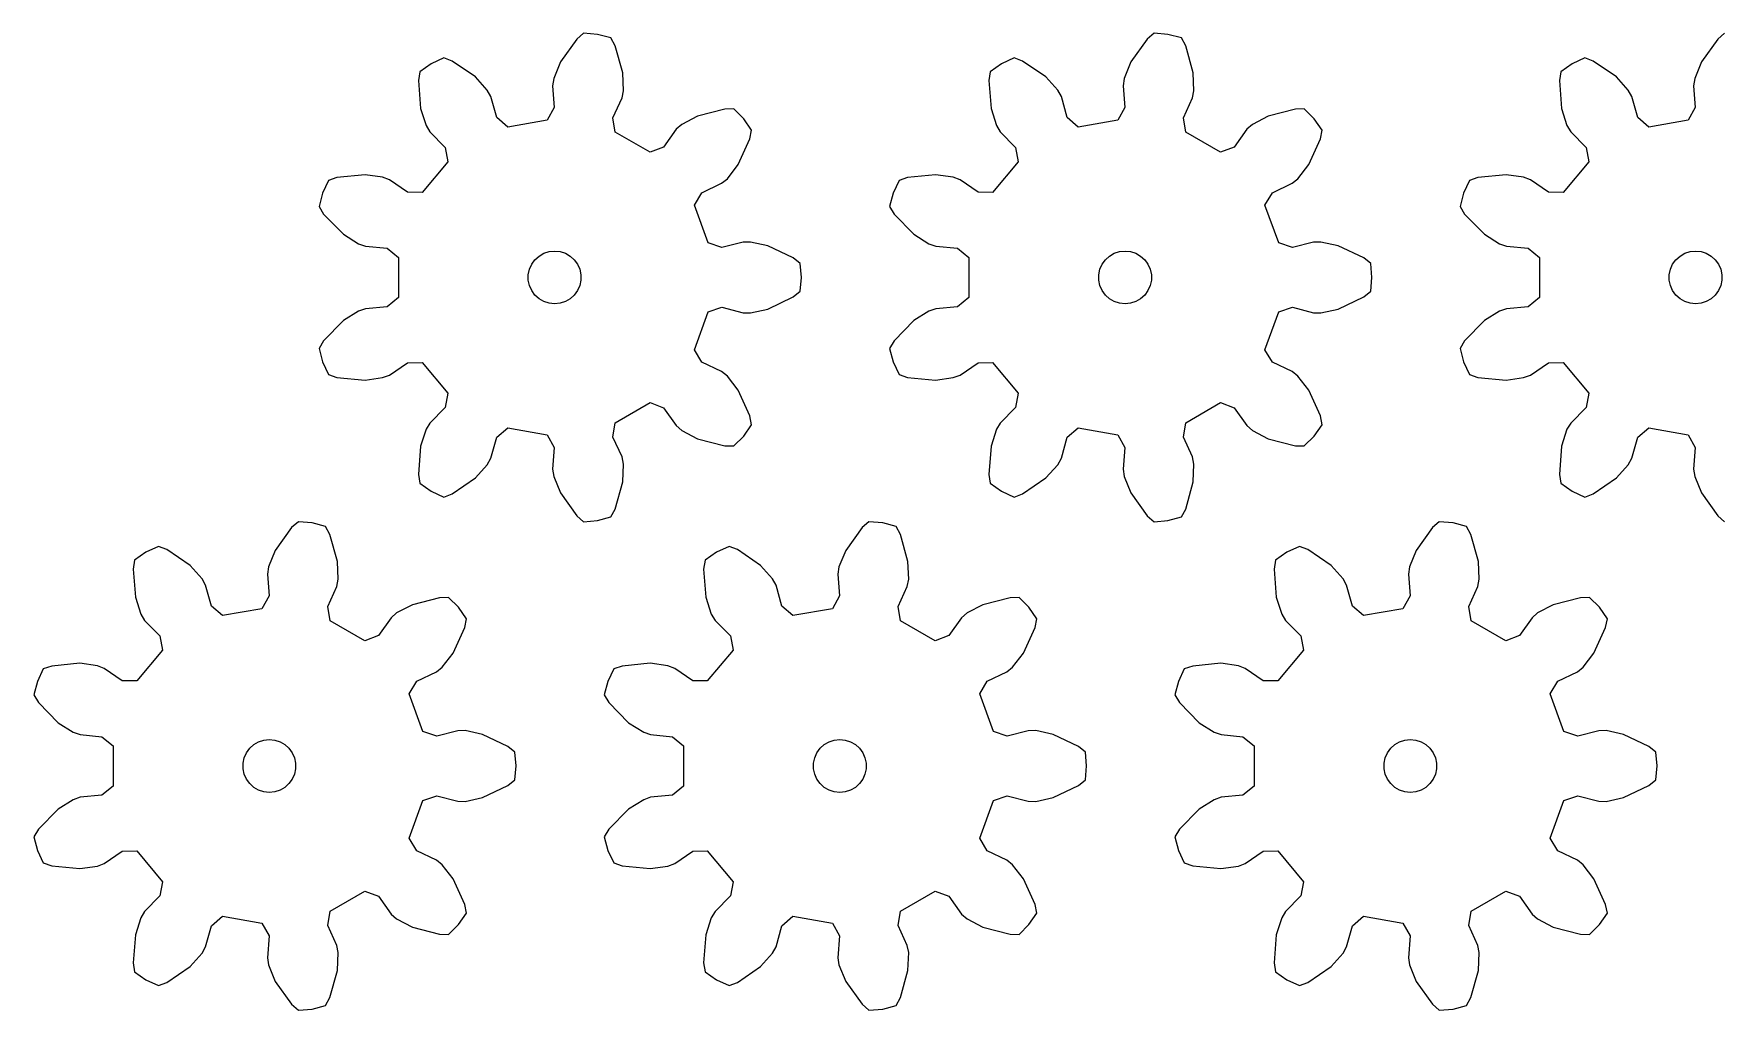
# Model space of a CAD drawing. Extents: x 0 to 189, y 0 to 222.
# Drawn here: x 0 to 95.9, y 0 to 55.4 of the extents above; entities that cross this region are included whole.
import ezdxf

# ---------------------------------------------------------------- set-up
doc = ezdxf.new("R2010")
doc.units = 0

msp = doc.modelspace()

# ---------------------------------------------------------------- linework, layer by layer
for p, q in [((30.813, 55.112), (29.884, 53.812)), ((31.197, 55.447), (30.813, 55.112)), ((31.983, 55.378), (31.197, 55.447)), ((32.745, 55.174), (31.983, 55.378)), ((32.991, 54.728), (32.745, 55.174)), ((33.419, 53.188), (32.991, 54.728)), ((63.184, 55.112), (62.255, 53.812)), ((63.567, 55.447), (63.184, 55.112)), ((64.354, 55.378), (63.567, 55.447)), ((65.116, 55.174), (64.354, 55.378)), ((65.361, 54.728), (65.116, 55.174)), ((65.79, 53.188), (65.361, 54.728)), ((95.555, 55.112), (94.626, 53.812)), ((95.938, 55.447), (95.555, 55.112)), ((22.548, 53.714), (21.901, 53.262)), ((23.263, 54.048), (22.548, 53.714)), ((23.738, 53.864), (23.263, 54.048)), ((25.055, 52.96), (23.738, 53.864)), ((29.884, 53.812), (29.503, 52.878)), ((54.919, 53.714), (54.272, 53.262)), ((55.634, 54.048), (54.919, 53.714)), ((56.108, 53.864), (55.634, 54.048)), ((57.426, 52.96), (56.108, 53.864)), ((62.255, 53.812), (61.874, 52.878)), ((87.29, 53.714), (86.643, 53.262)), ((88.005, 54.048), (87.29, 53.714)), ((88.479, 53.864), (88.005, 54.048)), ((89.797, 52.96), (88.479, 53.864)), ((94.626, 53.812), (94.245, 52.878)), ((21.901, 53.262), (21.823, 52.759)), ((21.823, 52.759), (21.947, 51.165)), ((25.733, 52.213), (25.055, 52.96)), ((29.503, 52.878), (29.438, 52.464)), ((33.458, 52.181), (33.419, 53.188)), ((54.272, 53.262), (54.194, 52.759)), ((54.194, 52.759), (54.318, 51.165)), ((58.104, 52.213), (57.426, 52.96)), ((61.874, 52.878), (61.809, 52.464)), ((65.829, 52.181), (65.79, 53.188)), ((86.643, 53.262), (86.565, 52.759)), ((86.565, 52.759), (86.689, 51.165)), ((90.475, 52.213), (89.797, 52.96)), ((94.245, 52.878), (94.18, 52.464)), ((25.935, 51.847), (25.733, 52.213)), ((26.267, 50.654), (25.935, 51.847)), ((29.438, 52.464), (29.534, 51.23)), ((32.865, 50.643), (33.377, 51.77)), ((33.377, 51.77), (33.458, 52.181)), ((58.306, 51.847), (58.104, 52.213)), ((58.638, 50.654), (58.306, 51.847)), ((61.809, 52.464), (61.905, 51.23)), ((65.236, 50.643), (65.748, 51.77)), ((65.748, 51.77), (65.829, 52.181)), ((90.677, 51.847), (90.475, 52.213)), ((91.009, 50.654), (90.677, 51.847)), ((94.18, 52.464), (94.276, 51.23)), ((21.947, 51.165), (22.255, 50.205)), ((29.534, 51.23), (29.133, 50.511)), ((39.213, 51.136), (37.665, 50.737)), ((39.722, 51.146), (39.213, 51.136)), ((40.28, 50.588), (39.722, 51.146)), ((54.318, 51.165), (54.626, 50.205)), ((61.905, 51.23), (61.504, 50.511)), ((71.584, 51.136), (70.036, 50.737)), ((72.092, 51.146), (71.584, 51.136)), ((72.65, 50.588), (72.092, 51.146)), ((86.689, 51.165), (86.997, 50.205)), ((94.276, 51.23), (93.875, 50.511)), ((22.255, 50.205), (22.471, 49.847)), ((26.89, 50.115), (26.267, 50.654)), ((29.133, 50.511), (26.89, 50.115)), ((32.996, 49.829), (32.865, 50.643)), ((36.458, 49.991), (35.738, 48.984)), ((36.773, 50.267), (36.458, 49.991)), ((37.665, 50.737), (36.773, 50.267)), ((40.732, 49.941), (40.28, 50.588)), ((40.634, 49.442), (40.732, 49.941)), ((54.626, 50.205), (54.842, 49.847)), ((59.261, 50.115), (58.638, 50.654)), ((61.504, 50.511), (59.261, 50.115)), ((65.367, 49.829), (65.236, 50.643)), ((68.829, 49.991), (68.109, 48.984)), ((69.144, 50.267), (68.829, 49.991)), ((70.036, 50.737), (69.144, 50.267)), ((73.103, 49.941), (72.65, 50.588)), ((73.005, 49.442), (73.103, 49.941)), ((86.997, 50.205), (87.213, 49.847)), ((91.632, 50.115), (91.009, 50.654)), ((93.875, 50.511), (91.632, 50.115)), ((22.471, 49.847), (23.338, 48.963)), ((23.338, 48.963), (23.493, 48.154)), ((34.968, 48.691), (32.996, 49.829)), ((35.738, 48.984), (34.968, 48.691)), ((39.973, 47.987), (40.634, 49.442)), ((54.842, 49.847), (55.709, 48.963)), ((55.709, 48.963), (55.864, 48.154)), ((67.339, 48.691), (65.367, 49.829)), ((68.109, 48.984), (67.339, 48.691)), ((72.343, 47.987), (73.005, 49.442)), ((87.213, 49.847), (88.08, 48.963)), ((88.08, 48.963), (88.235, 48.154)), ((23.493, 48.154), (22.03, 46.41)), ((39.355, 47.19), (39.973, 47.987)), ((55.864, 48.154), (54.4, 46.41)), ((71.726, 47.19), (72.343, 47.987)), ((88.235, 48.154), (86.771, 46.41)), ((16.723, 47.09), (16.39, 46.375)), ((17.204, 47.255), (16.723, 47.09)), ((18.795, 47.409), (17.204, 47.255)), ((19.794, 47.273), (18.795, 47.409)), ((20.185, 47.122), (19.794, 47.273)), ((21.206, 46.422), (20.185, 47.122)), ((39.029, 46.927), (39.355, 47.19)), ((49.094, 47.09), (48.761, 46.375)), ((49.575, 47.255), (49.094, 47.09)), ((51.166, 47.409), (49.575, 47.255)), ((52.165, 47.273), (51.166, 47.409)), ((52.556, 47.122), (52.165, 47.273)), ((53.577, 46.422), (52.556, 47.122)), ((71.4, 46.927), (71.726, 47.19)), ((81.465, 47.09), (81.131, 46.375)), ((81.946, 47.255), (81.465, 47.09)), ((83.537, 47.409), (81.946, 47.255)), ((84.536, 47.273), (83.537, 47.409)), ((84.927, 47.122), (84.536, 47.273)), ((85.948, 46.422), (84.927, 47.122)), ((16.39, 46.375), (16.185, 45.613)), ((22.03, 46.41), (21.206, 46.422)), ((37.489, 45.686), (37.912, 46.393)), ((37.912, 46.393), (39.029, 46.927)), ((48.761, 46.375), (48.556, 45.613)), ((54.4, 46.41), (53.577, 46.422)), ((69.86, 45.686), (70.283, 46.393)), ((70.283, 46.393), (71.4, 46.927)), ((81.131, 46.375), (80.927, 45.613)), ((86.771, 46.41), (85.948, 46.422)), ((16.185, 45.613), (16.448, 45.177)), ((16.448, 45.177), (17.568, 44.036)), ((38.268, 43.546), (37.489, 45.686)), ((48.556, 45.613), (48.819, 45.177)), ((48.819, 45.177), (49.938, 44.036)), ((70.639, 43.546), (69.86, 45.686)), ((80.927, 45.613), (81.19, 45.177)), ((81.19, 45.177), (82.309, 44.036)), ((17.568, 44.036), (18.421, 43.499)), ((18.421, 43.499), (18.817, 43.363)), ((18.817, 43.363), (20.049, 43.244)), ((20.049, 43.244), (20.688, 42.723)), ((39.046, 43.276), (38.268, 43.546)), ((40.245, 43.585), (39.046, 43.276)), ((40.664, 43.593), (40.245, 43.585)), ((41.65, 43.38), (40.664, 43.593)), ((43.092, 42.69), (41.65, 43.38)), ((49.938, 44.036), (50.792, 43.499)), ((50.792, 43.499), (51.188, 43.363)), ((51.188, 43.363), (52.42, 43.244)), ((52.42, 43.244), (53.059, 42.723)), ((71.417, 43.276), (70.639, 43.546)), ((72.616, 43.585), (71.417, 43.276)), ((73.035, 43.593), (72.616, 43.585)), ((74.02, 43.38), (73.035, 43.593)), ((75.462, 42.69), (74.02, 43.38)), ((82.309, 44.036), (83.163, 43.499)), ((83.163, 43.499), (83.559, 43.363)), ((83.559, 43.363), (84.791, 43.244)), ((84.791, 43.244), (85.43, 42.723)), ((20.688, 42.723), (20.688, 40.446)), ((28.124, 42.048), (28.252, 42.335)), ((28.252, 42.335), (28.436, 42.589)), ((28.436, 42.589), (28.669, 42.798)), ((28.669, 42.798), (28.941, 42.955)), ((28.941, 42.955), (29.239, 43.052)), ((29.239, 43.052), (29.551, 43.085)), ((29.551, 43.085), (29.863, 43.052)), ((29.863, 43.052), (30.161, 42.955)), ((30.161, 42.955), (30.432, 42.798)), ((30.432, 42.798), (30.665, 42.589)), ((30.665, 42.589), (30.85, 42.335)), ((30.85, 42.335), (30.977, 42.048)), ((43.488, 42.371), (43.092, 42.69)), ((43.556, 41.585), (43.488, 42.371)), ((53.059, 42.723), (53.059, 40.446)), ((60.495, 42.048), (60.622, 42.335)), ((60.622, 42.335), (60.807, 42.589)), ((60.807, 42.589), (61.04, 42.798)), ((61.04, 42.798), (61.311, 42.955)), ((61.311, 42.955), (61.61, 43.052)), ((61.61, 43.052), (61.922, 43.085)), ((61.922, 43.085), (62.233, 43.052)), ((62.233, 43.052), (62.532, 42.955)), ((62.532, 42.955), (62.803, 42.798)), ((62.803, 42.798), (63.036, 42.589)), ((63.036, 42.589), (63.221, 42.335)), ((63.221, 42.335), (63.348, 42.048)), ((75.858, 42.371), (75.462, 42.69)), ((75.927, 41.585), (75.858, 42.371)), ((85.43, 42.723), (85.43, 40.446)), ((92.866, 42.048), (92.993, 42.335)), ((92.993, 42.335), (93.178, 42.589)), ((93.178, 42.589), (93.411, 42.798)), ((93.411, 42.798), (93.682, 42.955)), ((93.682, 42.955), (93.981, 43.052)), ((93.981, 43.052), (94.292, 43.085)), ((94.292, 43.085), (94.604, 43.052)), ((94.604, 43.052), (94.903, 42.955)), ((94.903, 42.955), (95.174, 42.798)), ((95.174, 42.798), (95.407, 42.589)), ((95.407, 42.589), (95.591, 42.335)), ((95.591, 42.335), (95.719, 42.048)), ((28.059, 41.742), (28.124, 42.048)), ((28.059, 41.428), (28.059, 41.742)), ((28.124, 41.121), (28.059, 41.428)), ((30.977, 42.048), (31.042, 41.742)), ((31.042, 41.428), (30.977, 41.121)), ((31.042, 41.742), (31.042, 41.428)), ((43.488, 40.799), (43.556, 41.585)), ((60.43, 41.742), (60.495, 42.048)), ((60.43, 41.428), (60.43, 41.742)), ((60.495, 41.121), (60.43, 41.428)), ((63.348, 42.048), (63.413, 41.742)), ((63.413, 41.428), (63.348, 41.121)), ((63.413, 41.742), (63.413, 41.428)), ((75.858, 40.799), (75.927, 41.585)), ((92.801, 41.742), (92.866, 42.048)), ((92.801, 41.428), (92.801, 41.742)), ((92.866, 41.121), (92.801, 41.428)), ((95.719, 42.048), (95.784, 41.742)), ((95.784, 41.428), (95.719, 41.121)), ((95.784, 41.742), (95.784, 41.428)), ((20.688, 40.446), (20.049, 39.926)), ((28.252, 40.835), (28.124, 41.121)), ((28.436, 40.581), (28.252, 40.835)), ((28.669, 40.371), (28.436, 40.581)), ((28.941, 40.215), (28.669, 40.371)), ((30.432, 40.371), (30.161, 40.215)), ((30.665, 40.581), (30.432, 40.371)), ((30.85, 40.835), (30.665, 40.581)), ((30.977, 41.121), (30.85, 40.835)), ((41.65, 39.79), (43.092, 40.479)), ((43.092, 40.479), (43.488, 40.799)), ((53.059, 40.446), (52.42, 39.926)), ((60.622, 40.835), (60.495, 41.121)), ((60.807, 40.581), (60.622, 40.835)), ((61.04, 40.371), (60.807, 40.581)), ((61.311, 40.215), (61.04, 40.371)), ((62.803, 40.371), (62.532, 40.215)), ((63.036, 40.581), (62.803, 40.371)), ((63.221, 40.835), (63.036, 40.581)), ((63.348, 41.121), (63.221, 40.835)), ((74.02, 39.79), (75.462, 40.479)), ((75.462, 40.479), (75.858, 40.799)), ((85.43, 40.446), (84.791, 39.926)), ((92.993, 40.835), (92.866, 41.121)), ((93.178, 40.581), (92.993, 40.835)), ((93.411, 40.371), (93.178, 40.581)), ((93.682, 40.215), (93.411, 40.371)), ((95.174, 40.371), (94.903, 40.215)), ((95.407, 40.581), (95.174, 40.371)), ((95.591, 40.835), (95.407, 40.581)), ((95.719, 41.121), (95.591, 40.835)), ((18.421, 39.671), (17.568, 39.133)), ((18.817, 39.806), (18.421, 39.671)), ((20.049, 39.926), (18.817, 39.806)), ((29.239, 40.118), (28.941, 40.215)), ((29.551, 40.085), (29.239, 40.118)), ((29.863, 40.118), (29.551, 40.085)), ((30.161, 40.215), (29.863, 40.118)), ((37.489, 37.484), (38.268, 39.624)), ((38.268, 39.624), (39.046, 39.894)), ((39.046, 39.894), (40.245, 39.585)), ((40.245, 39.585), (40.664, 39.577)), ((40.664, 39.577), (41.65, 39.79)), ((50.792, 39.671), (49.938, 39.133)), ((51.188, 39.806), (50.792, 39.671)), ((52.42, 39.926), (51.188, 39.806)), ((61.61, 40.118), (61.311, 40.215)), ((61.922, 40.085), (61.61, 40.118)), ((62.233, 40.118), (61.922, 40.085)), ((62.532, 40.215), (62.233, 40.118)), ((69.86, 37.484), (70.639, 39.624)), ((70.639, 39.624), (71.417, 39.894)), ((71.417, 39.894), (72.616, 39.585)), ((72.616, 39.585), (73.035, 39.577)), ((73.035, 39.577), (74.02, 39.79)), ((83.163, 39.671), (82.309, 39.133)), ((83.559, 39.806), (83.163, 39.671)), ((84.791, 39.926), (83.559, 39.806)), ((93.981, 40.118), (93.682, 40.215)), ((94.292, 40.085), (93.981, 40.118)), ((94.604, 40.118), (94.292, 40.085)), ((94.903, 40.215), (94.604, 40.118)), ((17.568, 39.133), (16.448, 37.992)), ((49.938, 39.133), (48.819, 37.992)), ((82.309, 39.133), (81.19, 37.992)), ((16.448, 37.992), (16.185, 37.557)), ((16.185, 37.557), (16.39, 36.795)), ((37.912, 36.777), (37.489, 37.484)), ((48.819, 37.992), (48.556, 37.557)), ((48.556, 37.557), (48.761, 36.795)), ((70.283, 36.777), (69.86, 37.484)), ((81.19, 37.992), (80.927, 37.557)), ((80.927, 37.557), (81.131, 36.795)), ((16.39, 36.795), (16.723, 36.08)), ((20.185, 36.048), (21.206, 36.748)), ((21.206, 36.748), (22.03, 36.76)), ((22.03, 36.76), (23.493, 35.016)), ((39.029, 36.243), (37.912, 36.777)), ((48.761, 36.795), (49.094, 36.08)), ((52.556, 36.048), (53.577, 36.748)), ((53.577, 36.748), (54.4, 36.76)), ((54.4, 36.76), (55.864, 35.016)), ((71.4, 36.243), (70.283, 36.777)), ((81.131, 36.795), (81.465, 36.08)), ((84.927, 36.048), (85.948, 36.748)), ((85.948, 36.748), (86.771, 36.76)), ((86.771, 36.76), (88.235, 35.016)), ((16.723, 36.08), (17.204, 35.915)), ((17.204, 35.915), (18.795, 35.76)), ((18.795, 35.76), (19.794, 35.897)), ((19.794, 35.897), (20.185, 36.048)), ((39.355, 35.98), (39.029, 36.243)), ((39.973, 35.183), (39.355, 35.98)), ((49.094, 36.08), (49.575, 35.915)), ((49.575, 35.915), (51.166, 35.76)), ((51.166, 35.76), (52.165, 35.897)), ((52.165, 35.897), (52.556, 36.048)), ((71.726, 35.98), (71.4, 36.243)), ((72.343, 35.183), (71.726, 35.98)), ((81.465, 36.08), (81.946, 35.915)), ((81.946, 35.915), (83.537, 35.76)), ((83.537, 35.76), (84.536, 35.897)), ((84.536, 35.897), (84.927, 36.048)), ((23.493, 35.016), (23.338, 34.207)), ((40.634, 33.728), (39.973, 35.183)), ((55.864, 35.016), (55.709, 34.207)), ((73.005, 33.728), (72.343, 35.183)), ((88.235, 35.016), (88.08, 34.207)), ((23.338, 34.207), (22.471, 33.323)), ((32.996, 33.34), (34.968, 34.479)), ((34.968, 34.479), (35.738, 34.186)), ((35.738, 34.186), (36.458, 33.178)), ((40.732, 33.229), (40.634, 33.728)), ((55.709, 34.207), (54.842, 33.323)), ((65.367, 33.34), (67.339, 34.479)), ((67.339, 34.479), (68.109, 34.186)), ((68.109, 34.186), (68.829, 33.178)), ((73.103, 33.229), (73.005, 33.728)), ((88.08, 34.207), (87.213, 33.323)), ((22.255, 32.965), (21.947, 32.004)), ((22.471, 33.323), (22.255, 32.965)), ((26.267, 32.516), (26.89, 33.055)), ((26.89, 33.055), (29.133, 32.659)), ((29.133, 32.659), (29.534, 31.94)), ((32.865, 32.527), (32.996, 33.34)), ((36.458, 33.178), (36.773, 32.903)), ((36.773, 32.903), (37.665, 32.433)), ((40.28, 32.582), (40.732, 33.229)), ((54.626, 32.965), (54.318, 32.004)), ((54.842, 33.323), (54.626, 32.965)), ((58.638, 32.516), (59.261, 33.055)), ((59.261, 33.055), (61.504, 32.659)), ((61.504, 32.659), (61.905, 31.94)), ((65.236, 32.527), (65.367, 33.34)), ((68.829, 33.178), (69.144, 32.903)), ((69.144, 32.903), (70.036, 32.433)), ((72.65, 32.582), (73.103, 33.229)), ((86.997, 32.965), (86.689, 32.004)), ((87.213, 33.323), (86.997, 32.965)), ((91.009, 32.516), (91.632, 33.055)), ((91.632, 33.055), (93.875, 32.659)), ((93.875, 32.659), (94.276, 31.94)), ((21.947, 32.004), (21.823, 30.411)), ((25.935, 31.323), (26.267, 32.516)), ((29.534, 31.94), (29.438, 30.705)), ((33.377, 31.4), (32.865, 32.527)), ((37.665, 32.433), (39.213, 32.034)), ((39.213, 32.034), (39.722, 32.024)), ((39.722, 32.024), (40.28, 32.582)), ((54.318, 32.004), (54.194, 30.411)), ((58.306, 31.323), (58.638, 32.516)), ((61.905, 31.94), (61.809, 30.705)), ((65.748, 31.4), (65.236, 32.527)), ((70.036, 32.433), (71.584, 32.034)), ((71.584, 32.034), (72.092, 32.024)), ((72.092, 32.024), (72.65, 32.582)), ((86.689, 32.004), (86.565, 30.411)), ((90.677, 31.323), (91.009, 32.516)), ((94.276, 31.94), (94.18, 30.705)), ((25.055, 30.21), (25.733, 30.957)), ((25.733, 30.957), (25.935, 31.323)), ((29.438, 30.705), (29.503, 30.292)), ((33.458, 30.989), (33.377, 31.4)), ((33.419, 29.981), (33.458, 30.989)), ((57.426, 30.21), (58.104, 30.957)), ((58.104, 30.957), (58.306, 31.323)), ((61.809, 30.705), (61.874, 30.292)), ((65.829, 30.989), (65.748, 31.4)), ((65.79, 29.981), (65.829, 30.989)), ((89.797, 30.21), (90.475, 30.957)), ((90.475, 30.957), (90.677, 31.323)), ((94.18, 30.705), (94.245, 30.292)), ((21.823, 30.411), (21.901, 29.908)), ((21.901, 29.908), (22.548, 29.456)), ((23.738, 29.305), (25.055, 30.21)), ((29.503, 30.292), (29.884, 29.358)), ((32.991, 28.442), (33.419, 29.981)), ((54.194, 30.411), (54.272, 29.908)), ((54.272, 29.908), (54.919, 29.456)), ((56.108, 29.305), (57.426, 30.21)), ((61.874, 30.292), (62.255, 29.358)), ((65.361, 28.442), (65.79, 29.981)), ((86.565, 30.411), (86.643, 29.908)), ((86.643, 29.908), (87.29, 29.456)), ((88.479, 29.305), (89.797, 30.21)), ((94.245, 30.292), (94.626, 29.358)), ((22.548, 29.456), (23.263, 29.122)), ((23.263, 29.122), (23.738, 29.305)), ((29.884, 29.358), (30.813, 28.058)), ((54.919, 29.456), (55.634, 29.122)), ((55.634, 29.122), (56.108, 29.305)), ((62.255, 29.358), (63.184, 28.058)), ((87.29, 29.456), (88.005, 29.122)), ((88.005, 29.122), (88.479, 29.305)), ((94.626, 29.358), (95.555, 28.058)), ((30.813, 28.058), (31.197, 27.723)), ((31.983, 27.792), (32.745, 27.996)), ((32.745, 27.996), (32.991, 28.442)), ((63.184, 28.058), (63.567, 27.723)), ((64.354, 27.792), (65.116, 27.996)), ((65.116, 27.996), (65.361, 28.442)), ((95.555, 28.058), (95.938, 27.723)), ((14.628, 27.389), (13.699, 26.088)), ((15.011, 27.723), (14.628, 27.389)), ((15.797, 27.654), (15.011, 27.723)), ((16.56, 27.45), (15.797, 27.654)), ((16.805, 27.005), (16.56, 27.45)), ((17.234, 25.465), (16.805, 27.005)), ((31.197, 27.723), (31.983, 27.792)), ((46.999, 27.389), (46.07, 26.088)), ((47.382, 27.723), (46.999, 27.389)), ((48.168, 27.654), (47.382, 27.723)), ((48.93, 27.45), (48.168, 27.654)), ((49.176, 27.005), (48.93, 27.45)), ((49.604, 25.465), (49.176, 27.005)), ((63.567, 27.723), (64.354, 27.792)), ((79.37, 27.389), (78.44, 26.088)), ((79.753, 27.723), (79.37, 27.389)), ((80.539, 27.654), (79.753, 27.723)), ((81.301, 27.45), (80.539, 27.654)), ((81.547, 27.005), (81.301, 27.45)), ((81.975, 25.465), (81.547, 27.005)), ((6.362, 25.991), (5.716, 25.538)), ((7.078, 26.324), (6.362, 25.991)), ((7.552, 26.141), (7.078, 26.324)), ((8.87, 25.237), (7.552, 26.141)), ((13.699, 26.088), (13.317, 25.155)), ((38.733, 25.991), (38.087, 25.538)), ((39.448, 26.324), (38.733, 25.991)), ((39.923, 26.141), (39.448, 26.324)), ((41.241, 25.237), (39.923, 26.141)), ((46.07, 26.088), (45.688, 25.155)), ((71.104, 25.991), (70.458, 25.538)), ((71.819, 26.324), (71.104, 25.991)), ((72.294, 26.141), (71.819, 26.324)), ((73.612, 25.237), (72.294, 26.141)), ((78.44, 26.088), (78.059, 25.155)), ((5.716, 25.538), (5.637, 25.036)), ((5.637, 25.036), (5.762, 23.442)), ((9.548, 24.49), (8.87, 25.237)), ((13.317, 25.155), (13.253, 24.741)), ((17.273, 24.457), (17.234, 25.465)), ((38.087, 25.538), (38.008, 25.036)), ((38.008, 25.036), (38.132, 23.442)), ((41.919, 24.49), (41.241, 25.237)), ((45.688, 25.155), (45.624, 24.741)), ((49.643, 24.457), (49.604, 25.465)), ((70.458, 25.538), (70.379, 25.036)), ((70.379, 25.036), (70.503, 23.442)), ((74.289, 24.49), (73.612, 25.237)), ((78.059, 25.155), (77.995, 24.741)), ((82.014, 24.457), (81.975, 25.465)), ((9.75, 24.123), (9.548, 24.49)), ((10.082, 22.931), (9.75, 24.123)), ((13.253, 24.741), (13.349, 23.507)), ((16.679, 22.919), (17.192, 24.047)), ((17.192, 24.047), (17.273, 24.457)), ((42.121, 24.123), (41.919, 24.49)), ((42.453, 22.931), (42.121, 24.123)), ((45.624, 24.741), (45.72, 23.507)), ((49.05, 22.919), (49.563, 24.047)), ((49.563, 24.047), (49.643, 24.457)), ((74.492, 24.123), (74.289, 24.49)), ((74.823, 22.931), (74.492, 24.123)), ((77.995, 24.741), (78.091, 23.507)), ((81.421, 22.919), (81.934, 24.047)), ((81.934, 24.047), (82.014, 24.457)), ((5.762, 23.442), (6.07, 22.482)), ((13.349, 23.507), (12.948, 22.787)), ((21.48, 23.013), (20.588, 22.543)), ((23.028, 23.412), (21.48, 23.013)), ((23.536, 23.422), (23.028, 23.412)), ((24.094, 22.864), (23.536, 23.422)), ((38.132, 23.442), (38.44, 22.482)), ((45.72, 23.507), (45.318, 22.787)), ((53.851, 23.013), (52.959, 22.543)), ((55.398, 23.412), (53.851, 23.013)), ((55.907, 23.422), (55.398, 23.412)), ((56.465, 22.864), (55.907, 23.422)), ((70.503, 23.442), (70.811, 22.482)), ((78.091, 23.507), (77.689, 22.787)), ((86.222, 23.013), (85.329, 22.543)), ((87.769, 23.412), (86.222, 23.013)), ((88.278, 23.422), (87.769, 23.412)), ((88.836, 22.864), (88.278, 23.422)), ((6.07, 22.482), (6.286, 22.124)), ((6.286, 22.124), (7.153, 21.24)), ((10.705, 22.392), (10.082, 22.931)), ((12.948, 22.787), (10.705, 22.392)), ((16.811, 22.106), (16.679, 22.919)), ((18.783, 20.968), (16.811, 22.106)), ((20.272, 22.268), (19.552, 21.261)), ((20.588, 22.543), (20.272, 22.268)), ((24.547, 22.218), (24.094, 22.864)), ((24.449, 21.719), (24.547, 22.218)), ((38.44, 22.482), (38.657, 22.124)), ((38.657, 22.124), (39.524, 21.24)), ((43.076, 22.392), (42.453, 22.931)), ((45.318, 22.787), (43.076, 22.392)), ((49.181, 22.106), (49.05, 22.919)), ((51.153, 20.968), (49.181, 22.106)), ((52.643, 22.268), (51.923, 21.261)), ((52.959, 22.543), (52.643, 22.268)), ((56.918, 22.218), (56.465, 22.864)), ((56.82, 21.719), (56.918, 22.218)), ((70.811, 22.482), (71.028, 22.124)), ((71.028, 22.124), (71.895, 21.24)), ((75.447, 22.392), (74.823, 22.931)), ((77.689, 22.787), (75.447, 22.392)), ((81.552, 22.106), (81.421, 22.919)), ((83.524, 20.968), (81.552, 22.106)), ((85.014, 22.268), (84.294, 21.261)), ((85.329, 22.543), (85.014, 22.268)), ((89.289, 22.218), (88.836, 22.864)), ((89.19, 21.719), (89.289, 22.218)), ((7.153, 21.24), (7.308, 20.431)), ((19.552, 21.261), (18.783, 20.968)), ((23.787, 20.264), (24.449, 21.719)), ((39.524, 21.24), (39.679, 20.431)), ((51.923, 21.261), (51.153, 20.968)), ((56.158, 20.264), (56.82, 21.719)), ((71.895, 21.24), (72.05, 20.431)), ((84.294, 21.261), (83.524, 20.968)), ((88.529, 20.264), (89.19, 21.719)), ((7.308, 20.431), (5.844, 18.686)), ((23.169, 19.467), (23.787, 20.264)), ((39.679, 20.431), (38.215, 18.686)), ((55.54, 19.467), (56.158, 20.264)), ((72.05, 20.431), (70.586, 18.686)), ((87.911, 19.467), (88.529, 20.264)), ((0.538, 19.367), (0.204, 18.652)), ((1.019, 19.532), (0.538, 19.367)), ((2.61, 19.686), (1.019, 19.532)), ((3.609, 19.55), (2.61, 19.686)), ((4, 19.399), (3.609, 19.55)), ((5.021, 18.698), (4, 19.399)), ((21.726, 18.67), (22.843, 19.204)), ((22.843, 19.204), (23.169, 19.467)), ((32.909, 19.367), (32.575, 18.652)), ((33.39, 19.532), (32.909, 19.367)), ((34.981, 19.686), (33.39, 19.532)), ((35.98, 19.55), (34.981, 19.686)), ((36.37, 19.399), (35.98, 19.55)), ((37.391, 18.698), (36.37, 19.399)), ((54.097, 18.67), (55.214, 19.204)), ((55.214, 19.204), (55.54, 19.467)), ((65.279, 19.367), (64.946, 18.652)), ((65.761, 19.532), (65.279, 19.367)), ((67.352, 19.686), (65.761, 19.532)), ((68.351, 19.55), (67.352, 19.686)), ((68.741, 19.399), (68.351, 19.55)), ((69.762, 18.698), (68.741, 19.399)), ((86.468, 18.67), (87.585, 19.204)), ((87.585, 19.204), (87.911, 19.467)), ((0.204, 18.652), (0, 17.89)), ((5.844, 18.686), (5.021, 18.698)), ((21.304, 17.963), (21.726, 18.67)), ((32.575, 18.652), (32.371, 17.89)), ((38.215, 18.686), (37.391, 18.698)), ((53.675, 17.963), (54.097, 18.67)), ((64.946, 18.652), (64.742, 17.89)), ((70.586, 18.686), (69.762, 18.698)), ((86.046, 17.963), (86.468, 18.67)), ((0, 17.89), (0.263, 17.454)), ((0.263, 17.454), (1.382, 16.313)), ((22.083, 15.823), (21.304, 17.963)), ((32.371, 17.89), (32.634, 17.454)), ((32.634, 17.454), (33.753, 16.313)), ((54.454, 15.823), (53.675, 17.963)), ((64.742, 17.89), (65.005, 17.454)), ((65.005, 17.454), (66.124, 16.313)), ((86.825, 15.823), (86.046, 17.963)), ((1.382, 16.313), (2.235, 15.776)), ((33.753, 16.313), (34.606, 15.776)), ((66.124, 16.313), (66.977, 15.776)), ((2.235, 15.776), (2.631, 15.64)), ((2.631, 15.64), (3.864, 15.52)), ((3.864, 15.52), (4.503, 15)), ((13.053, 15.329), (13.365, 15.362)), ((13.365, 15.362), (13.677, 15.329)), ((22.861, 15.553), (22.083, 15.823)), ((24.06, 15.862), (22.861, 15.553)), ((24.478, 15.87), (24.06, 15.862)), ((25.464, 15.656), (24.478, 15.87)), ((26.906, 14.967), (25.464, 15.656)), ((34.606, 15.776), (35.002, 15.64)), ((35.002, 15.64), (36.235, 15.52)), ((36.235, 15.52), (36.873, 15)), ((45.424, 15.329), (45.736, 15.362)), ((45.736, 15.362), (46.048, 15.329)), ((55.232, 15.553), (54.454, 15.823)), ((56.431, 15.862), (55.232, 15.553)), ((56.849, 15.87), (56.431, 15.862)), ((57.835, 15.656), (56.849, 15.87)), ((59.277, 14.967), (57.835, 15.656)), ((66.977, 15.776), (67.373, 15.64)), ((67.373, 15.64), (68.606, 15.52)), ((68.606, 15.52), (69.244, 15)), ((77.795, 15.329), (78.107, 15.362)), ((78.107, 15.362), (78.419, 15.329)), ((87.603, 15.553), (86.825, 15.823)), ((88.802, 15.862), (87.603, 15.553)), ((89.22, 15.87), (88.802, 15.862)), ((90.206, 15.656), (89.22, 15.87)), ((91.648, 14.967), (90.206, 15.656)), ((4.503, 15), (4.503, 12.723)), ((11.939, 14.325), (12.066, 14.612)), ((12.066, 14.612), (12.251, 14.865)), ((12.251, 14.865), (12.484, 15.075)), ((12.484, 15.075), (12.755, 15.232)), ((12.755, 15.232), (13.053, 15.329)), ((13.677, 15.329), (13.975, 15.232)), ((13.975, 15.232), (14.247, 15.075)), ((14.247, 15.075), (14.48, 14.865)), ((14.48, 14.865), (14.664, 14.612)), ((14.664, 14.612), (14.792, 14.325)), ((27.302, 14.648), (26.906, 14.967)), ((27.371, 13.862), (27.302, 14.648)), ((36.873, 15), (36.873, 12.723)), ((44.31, 14.325), (44.437, 14.612)), ((44.437, 14.612), (44.621, 14.865)), ((44.621, 14.865), (44.854, 15.075)), ((44.854, 15.075), (45.126, 15.232)), ((45.126, 15.232), (45.424, 15.329)), ((46.048, 15.329), (46.346, 15.232)), ((46.346, 15.232), (46.618, 15.075)), ((46.618, 15.075), (46.851, 14.865)), ((46.851, 14.865), (47.035, 14.612)), ((47.035, 14.612), (47.163, 14.325)), ((59.673, 14.648), (59.277, 14.967)), ((59.742, 13.862), (59.673, 14.648)), ((69.244, 15), (69.244, 12.723)), ((76.68, 14.325), (76.808, 14.612)), ((76.808, 14.612), (76.992, 14.865)), ((76.992, 14.865), (77.225, 15.075)), ((77.225, 15.075), (77.497, 15.232)), ((77.497, 15.232), (77.795, 15.329)), ((78.419, 15.329), (78.717, 15.232)), ((78.717, 15.232), (78.989, 15.075)), ((78.989, 15.075), (79.222, 14.865)), ((79.222, 14.865), (79.406, 14.612)), ((79.406, 14.612), (79.534, 14.325)), ((92.044, 14.648), (91.648, 14.967)), ((92.113, 13.862), (92.044, 14.648)), ((11.873, 14.018), (11.939, 14.325)), ((11.873, 13.705), (11.873, 14.018)), ((11.939, 13.398), (11.873, 13.705)), ((14.792, 14.325), (14.857, 14.018)), ((14.857, 13.705), (14.792, 13.398)), ((14.857, 14.018), (14.857, 13.705)), ((27.302, 13.076), (27.371, 13.862)), ((44.244, 14.018), (44.31, 14.325)), ((44.244, 13.705), (44.244, 14.018)), ((44.31, 13.398), (44.244, 13.705)), ((47.163, 14.325), (47.228, 14.018)), ((47.228, 13.705), (47.163, 13.398)), ((47.228, 14.018), (47.228, 13.705)), ((59.673, 13.076), (59.742, 13.862)), ((76.615, 14.018), (76.68, 14.325)), ((76.615, 13.705), (76.615, 14.018)), ((76.68, 13.398), (76.615, 13.705)), ((79.534, 14.325), (79.599, 14.018)), ((79.599, 13.705), (79.534, 13.398)), ((79.599, 14.018), (79.599, 13.705)), ((92.044, 13.076), (92.113, 13.862)), ((4.503, 12.723), (3.864, 12.203)), ((12.066, 13.112), (11.939, 13.398)), ((12.251, 12.858), (12.066, 13.112)), ((12.484, 12.648), (12.251, 12.858)), ((12.755, 12.491), (12.484, 12.648)), ((13.053, 12.394), (12.755, 12.491)), ((13.975, 12.491), (13.677, 12.394)), ((14.247, 12.648), (13.975, 12.491)), ((14.48, 12.858), (14.247, 12.648)), ((14.664, 13.112), (14.48, 12.858)), ((14.792, 13.398), (14.664, 13.112)), ((25.464, 12.067), (26.906, 12.756)), ((26.906, 12.756), (27.302, 13.076)), ((36.873, 12.723), (36.235, 12.203)), ((44.437, 13.112), (44.31, 13.398)), ((44.621, 12.858), (44.437, 13.112)), ((44.854, 12.648), (44.621, 12.858)), ((45.126, 12.491), (44.854, 12.648)), ((45.424, 12.394), (45.126, 12.491)), ((46.346, 12.491), (46.048, 12.394)), ((46.618, 12.648), (46.346, 12.491)), ((46.851, 12.858), (46.618, 12.648)), ((47.035, 13.112), (46.851, 12.858)), ((47.163, 13.398), (47.035, 13.112)), ((57.835, 12.067), (59.277, 12.756)), ((59.277, 12.756), (59.673, 13.076)), ((69.244, 12.723), (68.606, 12.203)), ((76.808, 13.112), (76.68, 13.398)), ((76.992, 12.858), (76.808, 13.112)), ((77.225, 12.648), (76.992, 12.858)), ((77.497, 12.491), (77.225, 12.648)), ((77.795, 12.394), (77.497, 12.491)), ((78.717, 12.491), (78.419, 12.394)), ((78.989, 12.648), (78.717, 12.491)), ((79.222, 12.858), (78.989, 12.648)), ((79.406, 13.112), (79.222, 12.858)), ((79.534, 13.398), (79.406, 13.112)), ((90.206, 12.067), (91.648, 12.756)), ((91.648, 12.756), (92.044, 13.076)), ((2.235, 11.948), (1.382, 11.41)), ((2.631, 12.083), (2.235, 11.948)), ((3.864, 12.203), (2.631, 12.083)), ((13.365, 12.362), (13.053, 12.394)), ((13.677, 12.394), (13.365, 12.362)), ((21.304, 9.761), (22.083, 11.9)), ((22.083, 11.9), (22.861, 12.171)), ((22.861, 12.171), (24.06, 11.862)), ((24.06, 11.862), (24.478, 11.854)), ((24.478, 11.854), (25.464, 12.067)), ((34.606, 11.948), (33.753, 11.41)), ((35.002, 12.083), (34.606, 11.948)), ((36.235, 12.203), (35.002, 12.083)), ((45.736, 12.362), (45.424, 12.394)), ((46.048, 12.394), (45.736, 12.362)), ((53.675, 9.761), (54.454, 11.9)), ((54.454, 11.9), (55.232, 12.171)), ((55.232, 12.171), (56.431, 11.862)), ((56.431, 11.862), (56.849, 11.854)), ((56.849, 11.854), (57.835, 12.067)), ((66.977, 11.948), (66.124, 11.41)), ((67.373, 12.083), (66.977, 11.948)), ((68.606, 12.203), (67.373, 12.083)), ((78.107, 12.362), (77.795, 12.394)), ((78.419, 12.394), (78.107, 12.362)), ((86.046, 9.761), (86.825, 11.9)), ((86.825, 11.9), (87.603, 12.171)), ((87.603, 12.171), (88.802, 11.862)), ((88.802, 11.862), (89.22, 11.854)), ((89.22, 11.854), (90.206, 12.067)), ((1.382, 11.41), (0.263, 10.269)), ((33.753, 11.41), (32.634, 10.269)), ((66.124, 11.41), (65.005, 10.269)), ((0.263, 10.269), (0, 9.834)), ((0, 9.834), (0.204, 9.071)), ((21.726, 9.053), (21.304, 9.761)), ((32.634, 10.269), (32.371, 9.834)), ((32.371, 9.834), (32.575, 9.071)), ((54.097, 9.053), (53.675, 9.761)), ((65.005, 10.269), (64.742, 9.834)), ((64.742, 9.834), (64.946, 9.071)), ((86.468, 9.053), (86.046, 9.761)), ((0.204, 9.071), (0.538, 8.356)), ((4, 8.325), (5.021, 9.025)), ((5.021, 9.025), (5.844, 9.037)), ((5.844, 9.037), (7.308, 7.293)), ((22.843, 8.519), (21.726, 9.053)), ((32.575, 9.071), (32.909, 8.356)), ((36.37, 8.325), (37.391, 9.025)), ((37.391, 9.025), (38.215, 9.037)), ((38.215, 9.037), (39.679, 7.293)), ((55.214, 8.519), (54.097, 9.053)), ((64.946, 9.071), (65.279, 8.356)), ((68.741, 8.325), (69.762, 9.025)), ((69.762, 9.025), (70.586, 9.037)), ((70.586, 9.037), (72.05, 7.293)), ((87.585, 8.519), (86.468, 9.053)), ((0.538, 8.356), (1.019, 8.192)), ((1.019, 8.192), (2.61, 8.037)), ((2.61, 8.037), (3.609, 8.174)), ((3.609, 8.174), (4, 8.325)), ((23.169, 8.256), (22.843, 8.519)), ((23.787, 7.459), (23.169, 8.256)), ((32.909, 8.356), (33.39, 8.192)), ((33.39, 8.192), (34.981, 8.037)), ((34.981, 8.037), (35.98, 8.174)), ((35.98, 8.174), (36.37, 8.325)), ((55.54, 8.256), (55.214, 8.519)), ((56.158, 7.459), (55.54, 8.256)), ((65.279, 8.356), (65.761, 8.192)), ((65.761, 8.192), (67.352, 8.037)), ((67.352, 8.037), (68.351, 8.174)), ((68.351, 8.174), (68.741, 8.325)), ((87.911, 8.256), (87.585, 8.519)), ((88.529, 7.459), (87.911, 8.256)), ((7.308, 7.293), (7.153, 6.484)), ((16.811, 5.617), (18.783, 6.756)), ((18.783, 6.756), (19.552, 6.463)), ((24.449, 6.005), (23.787, 7.459)), ((39.679, 7.293), (39.524, 6.484)), ((49.181, 5.617), (51.153, 6.756)), ((51.153, 6.756), (51.923, 6.463)), ((56.82, 6.005), (56.158, 7.459)), ((72.05, 7.293), (71.895, 6.484)), ((81.552, 5.617), (83.524, 6.756)), ((83.524, 6.756), (84.294, 6.463)), ((89.19, 6.005), (88.529, 7.459)), ((7.153, 6.484), (6.286, 5.6)), ((19.552, 6.463), (20.272, 5.455)), ((24.547, 5.505), (24.449, 6.005)), ((39.524, 6.484), (38.657, 5.6)), ((51.923, 6.463), (52.643, 5.455)), ((56.918, 5.505), (56.82, 6.005)), ((71.895, 6.484), (71.028, 5.6)), ((84.294, 6.463), (85.014, 5.455)), ((89.289, 5.505), (89.19, 6.005)), ((6.07, 5.241), (5.762, 4.281)), ((6.286, 5.6), (6.07, 5.241)), ((10.082, 4.793), (10.705, 5.331)), ((10.705, 5.331), (12.948, 4.936)), ((12.948, 4.936), (13.349, 4.217)), ((16.679, 4.804), (16.811, 5.617)), ((17.192, 3.677), (16.679, 4.804)), ((20.272, 5.455), (20.588, 5.18)), ((20.588, 5.18), (21.48, 4.71)), ((23.536, 4.301), (24.094, 4.859)), ((24.094, 4.859), (24.547, 5.505)), ((38.44, 5.241), (38.132, 4.281)), ((38.657, 5.6), (38.44, 5.241)), ((42.453, 4.793), (43.076, 5.331)), ((43.076, 5.331), (45.318, 4.936)), ((45.318, 4.936), (45.72, 4.217)), ((49.05, 4.804), (49.181, 5.617)), ((49.563, 3.677), (49.05, 4.804)), ((52.643, 5.455), (52.959, 5.18)), ((52.959, 5.18), (53.851, 4.71)), ((55.907, 4.301), (56.465, 4.859)), ((56.465, 4.859), (56.918, 5.505)), ((70.811, 5.241), (70.503, 4.281)), ((71.028, 5.6), (70.811, 5.241)), ((74.823, 4.793), (75.447, 5.331)), ((75.447, 5.331), (77.689, 4.936)), ((77.689, 4.936), (78.091, 4.217)), ((81.421, 4.804), (81.552, 5.617)), ((81.934, 3.677), (81.421, 4.804)), ((85.014, 5.455), (85.329, 5.18)), ((85.329, 5.18), (86.222, 4.71)), ((88.278, 4.301), (88.836, 4.859)), ((88.836, 4.859), (89.289, 5.505)), ((5.762, 4.281), (5.637, 2.688)), ((9.75, 3.6), (10.082, 4.793)), ((13.349, 4.217), (13.253, 2.982)), ((21.48, 4.71), (23.028, 4.311)), ((23.028, 4.311), (23.536, 4.301)), ((38.132, 4.281), (38.008, 2.688)), ((42.121, 3.6), (42.453, 4.793)), ((45.72, 4.217), (45.624, 2.982)), ((53.851, 4.71), (55.398, 4.311)), ((55.398, 4.311), (55.907, 4.301)), ((70.503, 4.281), (70.379, 2.688)), ((74.492, 3.6), (74.823, 4.793)), ((78.091, 4.217), (77.995, 2.982)), ((86.222, 4.71), (87.769, 4.311)), ((87.769, 4.311), (88.278, 4.301)), ((8.87, 2.486), (9.548, 3.233)), ((9.548, 3.233), (9.75, 3.6)), ((13.253, 2.982), (13.317, 2.569)), ((17.273, 3.266), (17.192, 3.677)), ((17.234, 2.258), (17.273, 3.266)), ((41.241, 2.486), (41.919, 3.233)), ((41.919, 3.233), (42.121, 3.6)), ((45.624, 2.982), (45.688, 2.569)), ((49.643, 3.266), (49.563, 3.677)), ((49.604, 2.258), (49.643, 3.266)), ((73.612, 2.486), (74.289, 3.233)), ((74.289, 3.233), (74.492, 3.6)), ((77.995, 2.982), (78.059, 2.569)), ((82.014, 3.266), (81.934, 3.677)), ((81.975, 2.258), (82.014, 3.266)), ((5.637, 2.688), (5.716, 2.185)), ((5.716, 2.185), (6.362, 1.732)), ((7.552, 1.582), (8.87, 2.486)), ((13.317, 2.569), (13.699, 1.635)), ((16.805, 0.718), (17.234, 2.258)), ((38.008, 2.688), (38.087, 2.185)), ((38.087, 2.185), (38.733, 1.732)), ((39.923, 1.582), (41.241, 2.486)), ((45.688, 2.569), (46.07, 1.635)), ((49.176, 0.718), (49.604, 2.258)), ((70.379, 2.688), (70.458, 2.185)), ((70.458, 2.185), (71.104, 1.732)), ((72.294, 1.582), (73.612, 2.486)), ((78.059, 2.569), (78.44, 1.635)), ((81.547, 0.718), (81.975, 2.258)), ((6.362, 1.732), (7.078, 1.399)), ((7.078, 1.399), (7.552, 1.582)), ((13.699, 1.635), (14.628, 0.335)), ((38.733, 1.732), (39.448, 1.399)), ((39.448, 1.399), (39.923, 1.582)), ((46.07, 1.635), (46.999, 0.335)), ((71.104, 1.732), (71.819, 1.399)), ((71.819, 1.399), (72.294, 1.582)), ((78.44, 1.635), (79.37, 0.335)), ((14.628, 0.335), (15.011, 0)), ((15.011, 0), (15.797, 0.069)), ((15.797, 0.069), (16.56, 0.273)), ((16.56, 0.273), (16.805, 0.718)), ((46.999, 0.335), (47.382, 0)), ((47.382, 0), (48.168, 0.069)), ((48.168, 0.069), (48.93, 0.273)), ((48.93, 0.273), (49.176, 0.718)), ((79.37, 0.335), (79.753, 0)), ((79.753, 0), (80.539, 0.069)), ((80.539, 0.069), (81.301, 0.273)), ((81.301, 0.273), (81.547, 0.718))]:
    msp.add_line(p, q)

doc.saveas('drawing.dxf')
